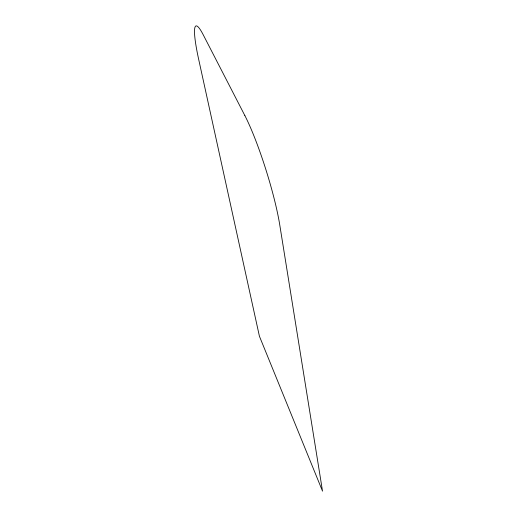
<?xml version="1.0" encoding="UTF-8"?>
<svg xmlns="http://www.w3.org/2000/svg" width="517" height="517" viewBox="0 0 517 517"><rect width="100%" height="100%" fill="white"/><g stroke="black" fill="none" stroke-linecap="round" stroke-linejoin="round"><path stroke-width="0.78" d="M244.884 115.627L203.297 34.93A69.472 8.253 73.4 0 0 198.618 59.106L259.418 336.244L322.524 491.15L279.82 225.289A76.51 10.598 72.7 0 0 244.884 115.627"/></g></svg>
